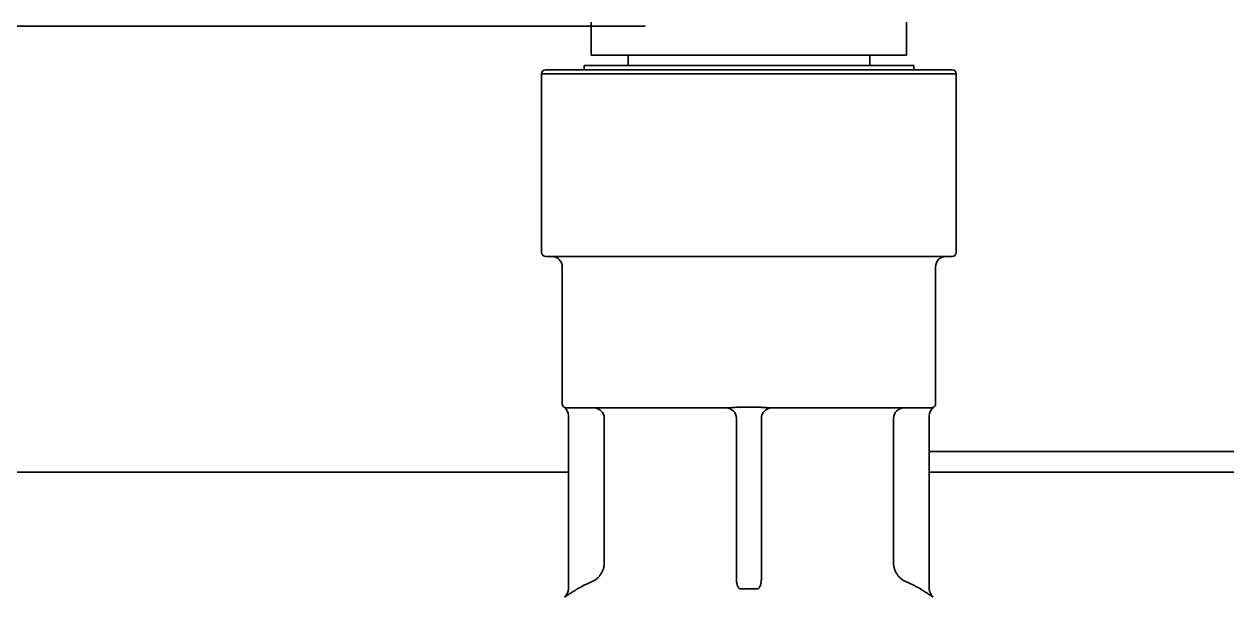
# Model space of a CAD drawing. Extents: x 5819 to 10669, y -850 to 3566.
# Drawn here: x 8625.2 to 8683.2, y 2422.5 to 2450.1 of the extents above; entities that cross this region are included whole.
import ezdxf

# ---------------------------------------------------------------- set-up
doc = ezdxf.new("R2010")
doc.units = 0
doc.header["$LTSCALE"] = 5
doc.layers.add('1', color=7, linetype='CONTINUOUS', true_color=0xffffff)

msp = doc.modelspace()

# ---------------------------------------------------------------- linework, layer by layer
at = {"layer": '1', "color": 7, "linetype": 'Continuous', "lineweight": 35}
for p, q in [((8652.573, 2450.226), (8652.573, 2448.626)), ((8667.773, 2448.626), (8667.773, 2450.226)), ((8655.173, 2450.026), (8622.422, 2450.026)), ((8652.573, 2448.626), (8652.583, 2448.626)), ((8652.583, 2448.626), (8667.773, 2448.626)), ((8654.348, 2448.626), (8654.348, 2448.126)), ((8665.998, 2448.126), (8665.998, 2448.626)), ((8669.973, 2447.926), (8650.373, 2447.926)), ((8668.123, 2448.126), (8652.223, 2448.126)), ((8652.223, 2448.126), (8652.223, 2447.926)), ((8668.123, 2447.926), (8668.123, 2448.126)), ((8660.173, 2447.726), (8650.173, 2447.726)), ((8650.173, 2447.726), (8650.173, 2439.126)), ((8670.173, 2447.726), (8660.173, 2447.726)), ((8670.173, 2439.126), (8670.173, 2447.726)), ((8650.373, 2438.926), (8660.173, 2438.926)), ((8660.173, 2438.926), (8669.973, 2438.926)), ((8651.173, 2438.426), (8651.173, 2431.826)), ((8669.173, 2431.826), (8669.173, 2438.426)), ((8651.259, 2431.662), (8651.268, 2431.662)), ((8659.117, 2431.626), (8651.436, 2431.626)), ((8659.753, 2431.662), (8660.592, 2431.662)), ((8668.909, 2431.626), (8661.228, 2431.626)), ((8669.077, 2431.662), (8669.087, 2431.662)), ((8651.473, 2431.252), (8651.473, 2422.91)), ((8651.482, 2431.252), (8651.473, 2431.252)), ((8653.198, 2431.126), (8653.198, 2424.168)), ((8659.573, 2431.126), (8659.573, 2423.353)), ((8660.773, 2423.353), (8660.773, 2431.126)), ((8667.148, 2431.126), (8667.148, 2424.168)), ((8668.873, 2422.91), (8668.873, 2431.252)), ((9231.073, 2429.526), (8668.873, 2429.526)), ((8651.473, 2428.526), (8611.974, 2428.526)), ((8695.467, 2428.526), (8668.873, 2428.526)), ((8659.763, 2422.91), (8660.582, 2422.91)), ((8651.296, 2422.52), (8651.286, 2422.52))]:
    msp.add_line(p, q, dxfattribs=at)
for centre, radius, start, end in [((8650.373, 2447.726), 0.2, 90, 180), ((8669.973, 2447.726), 0.2, 0, 90), ((8650.373, 2439.126), 0.2, 180, 270), ((8669.973, 2439.126), 0.2, 270, 0), ((8650.673, 2438.426), 0.5, 0, 90), ((8669.673, 2438.426), 0.5, 90, 180), ((8651.373, 2431.826), 0.2, 180, 235.1501), ((8650.973, 2431.252), 0.5, 0, 55.1501), ((8659.073, 2431.126), 0.5, 0, 90), ((8661.273, 2431.126), 0.5, 90, 180), ((8669.373, 2431.252), 0.5, 124.8499, 180), ((8668.973, 2431.826), 0.2, 304.8499, 0), ((8650.973, 2422.91), 0.5, 308.84919, 0), ((8669.373, 2422.91), 0.5, 180, 231.15081)]:
    msp.add_arc(centre, radius, start, end, dxfattribs=at)
msp.add_ellipse((8652.703, 2431.126), major_axis=(0, 0.5), ratio=0.98933, start_param=-1.570796, end_param=0, dxfattribs=at)
at = {"layer": '1', "color": 7, "linetype": 'Continuous', "lineweight": 35, "extrusion": (0, 0, -1)}
msp.add_ellipse((8667.642, 2431.126), major_axis=(0, 0.5), ratio=0.98933, start_param=-1.570796, end_param=0, dxfattribs=at)
at = {"layer": '1', "color": 7, "linetype": 'Continuous', "lineweight": 35}
for points, knots in [([(8651.268, 2431.662), (8651.271, 2431.662), (8651.276, 2431.661), (8651.291, 2431.656), (8651.301, 2431.652), (8651.32, 2431.646), (8651.327, 2431.644), (8651.343, 2431.639), (8651.351, 2431.637), (8651.371, 2431.633), (8651.382, 2431.631), (8651.4, 2431.628), (8651.407, 2431.627), (8651.421, 2431.626), (8651.428, 2431.626), (8651.436, 2431.626)], [0, 0, 0, 0, 0.25, 0.25, 0.5, 0.5, 0.625, 0.625, 0.75, 0.75, 0.875, 0.875, 0.9375, 0.9375, 1, 1, 1, 1]), ([(8659.117, 2431.626), (8659.129, 2431.626), (8659.141, 2431.626), (8659.165, 2431.627), (8659.177, 2431.628), (8659.214, 2431.631), (8659.24, 2431.633), (8659.292, 2431.637), (8659.318, 2431.639), (8659.371, 2431.644), (8659.398, 2431.646), (8659.479, 2431.652), (8659.533, 2431.656), (8659.642, 2431.661), (8659.698, 2431.662), (8659.753, 2431.662)], [0, 0, 0, 0, 0.0625, 0.0625, 0.125, 0.125, 0.25, 0.25, 0.375, 0.375, 0.5, 0.5, 0.75, 0.75, 1, 1, 1, 1]), ([(8660.592, 2431.662), (8660.648, 2431.662), (8660.703, 2431.661), (8660.786, 2431.657), (8660.813, 2431.655), (8660.867, 2431.652), (8660.895, 2431.65), (8660.948, 2431.646), (8660.975, 2431.644), (8661.028, 2431.639), (8661.055, 2431.637), (8661.106, 2431.633), (8661.132, 2431.631), (8661.169, 2431.628), (8661.181, 2431.627), (8661.205, 2431.626), (8661.217, 2431.626), (8661.228, 2431.626)], [0, 0, 0, 0, 0.25, 0.25, 0.375, 0.375, 0.5, 0.5, 0.625, 0.625, 0.75, 0.75, 0.875, 0.875, 0.9375, 0.9375, 1, 1, 1, 1]), ([(8668.909, 2431.626), (8668.918, 2431.626), (8668.925, 2431.626), (8668.939, 2431.627), (8668.946, 2431.628), (8668.964, 2431.631), (8668.975, 2431.633), (8668.994, 2431.637), (8669.003, 2431.639), (8669.019, 2431.644), (8669.026, 2431.646), (8669.045, 2431.652), (8669.055, 2431.656), (8669.07, 2431.661), (8669.075, 2431.662), (8669.077, 2431.662)], [0, 0, 0, 0, 0.0625, 0.0625, 0.125, 0.125, 0.25, 0.25, 0.375, 0.375, 0.5, 0.5, 0.75, 0.75, 1, 1, 1, 1]), ([(8653.198, 2424.168), (8653.198, 2424.118), (8653.194, 2424.069), (8653.184, 2423.996), (8653.179, 2423.972), (8653.168, 2423.924), (8653.156, 2423.876), (8653.14, 2423.83), (8653.122, 2423.784), (8653.112, 2423.761), (8653.08, 2423.695), (8653.056, 2423.652), (8653.016, 2423.592), (8652.994, 2423.562), (8652.971, 2423.533), (8652.955, 2423.514), (8652.947, 2423.505), (8652.906, 2423.46), (8652.835, 2423.392), (8652.756, 2423.336), (8652.692, 2423.298), (8652.671, 2423.286), (8652.627, 2423.264), (8652.604, 2423.254), (8652.582, 2423.244)], [0, 0, 0, 0, 0.125, 0.125, 0.1875, 0.1875, 0.25, 0.3125, 0.3125, 0.375, 0.375, 0.5, 0.5, 0.5625, 0.59375, 0.59375, 0.625, 0.625, 0.75, 0.875, 0.875, 0.9375, 0.9375, 1, 1, 1, 1]), ([(8667.148, 2424.168), (8667.148, 2424.118), (8667.151, 2424.069), (8667.162, 2423.996), (8667.167, 2423.972), (8667.178, 2423.924), (8667.19, 2423.876), (8667.206, 2423.83), (8667.224, 2423.784), (8667.234, 2423.761), (8667.265, 2423.695), (8667.289, 2423.652), (8667.33, 2423.592), (8667.351, 2423.562), (8667.375, 2423.533), (8667.39, 2423.514), (8667.399, 2423.505), (8667.44, 2423.46), (8667.51, 2423.392), (8667.59, 2423.336), (8667.653, 2423.298), (8667.675, 2423.286), (8667.719, 2423.264), (8667.741, 2423.254), (8667.764, 2423.244)], [0, 0, 0, 0, 0.125, 0.125, 0.1875, 0.1875, 0.25, 0.3125, 0.3125, 0.375, 0.375, 0.5, 0.5, 0.5625, 0.59375, 0.59375, 0.625, 0.625, 0.75, 0.875, 0.875, 0.9375, 0.9375, 1, 1, 1, 1]), ([(8651.936, 2422.923), (8651.896, 2422.9), (8651.857, 2422.877), (8651.8, 2422.842), (8651.781, 2422.83), (8651.753, 2422.813), (8651.744, 2422.807), (8651.725, 2422.795), (8651.716, 2422.789), (8651.67, 2422.761), (8651.635, 2422.738), (8651.585, 2422.706), (8651.569, 2422.695), (8651.545, 2422.68), (8651.537, 2422.675), (8651.522, 2422.664), (8651.514, 2422.659), (8651.477, 2422.635), (8651.449, 2422.617), (8651.413, 2422.592), (8651.401, 2422.585), (8651.385, 2422.574), (8651.379, 2422.57), (8651.369, 2422.564), (8651.364, 2422.561), (8651.341, 2422.546), (8651.327, 2422.536), (8651.31, 2422.527), (8651.306, 2422.524), (8651.3, 2422.521), (8651.297, 2422.52), (8651.296, 2422.52)], [0, 0, 0, 0, 0.125, 0.125, 0.1875, 0.1875, 0.21875, 0.21875, 0.25, 0.25, 0.375, 0.375, 0.4375, 0.4375, 0.46875, 0.46875, 0.5, 0.5, 0.625, 0.625, 0.6875, 0.6875, 0.71875, 0.71875, 0.75, 0.75, 0.875, 0.875, 0.9375, 0.9375, 1, 1, 1, 1]), ([(8659.573, 2423.353), (8659.573, 2423.312), (8659.576, 2423.27), (8659.585, 2423.207), (8659.588, 2423.186), (8659.597, 2423.145), (8659.602, 2423.124), (8659.615, 2423.084), (8659.622, 2423.063), (8659.635, 2423.034), (8659.639, 2423.024), (8659.649, 2423.005), (8659.654, 2422.995), (8659.666, 2422.977), (8659.672, 2422.968), (8659.686, 2422.951), (8659.693, 2422.943), (8659.706, 2422.932), (8659.71, 2422.928), (8659.72, 2422.922), (8659.725, 2422.919), (8659.735, 2422.915), (8659.741, 2422.913), (8659.752, 2422.91), (8659.758, 2422.91), (8659.763, 2422.91)], [0, 0, 0, 0, 0.25, 0.25, 0.375, 0.375, 0.5, 0.5, 0.625, 0.625, 0.6875, 0.6875, 0.75, 0.75, 0.8125, 0.8125, 0.875, 0.875, 0.90625, 0.90625, 0.9375, 0.9375, 0.96875, 0.96875, 1, 1, 1, 1]), ([(8660.582, 2422.91), (8660.588, 2422.91), (8660.594, 2422.91), (8660.605, 2422.913), (8660.611, 2422.915), (8660.621, 2422.919), (8660.626, 2422.922), (8660.635, 2422.928), (8660.64, 2422.932), (8660.652, 2422.943), (8660.66, 2422.951), (8660.674, 2422.968), (8660.68, 2422.977), (8660.698, 2423.005), (8660.707, 2423.024), (8660.724, 2423.064), (8660.731, 2423.084), (8660.743, 2423.125), (8660.749, 2423.145), (8660.757, 2423.186), (8660.761, 2423.207), (8660.767, 2423.249), (8660.769, 2423.27), (8660.772, 2423.311), (8660.773, 2423.332), (8660.773, 2423.353)], [0, 0, 0, 0, 0.03125, 0.03125, 0.0625, 0.0625, 0.09375, 0.09375, 0.125, 0.125, 0.1875, 0.1875, 0.25, 0.25, 0.375, 0.375, 0.5, 0.5, 0.625, 0.625, 0.75, 0.75, 0.875, 0.875, 1, 1, 1, 1]), ([(8668.41, 2422.923), (8668.45, 2422.9), (8668.488, 2422.877), (8668.546, 2422.842), (8668.565, 2422.83), (8668.593, 2422.813), (8668.602, 2422.807), (8668.621, 2422.795), (8668.63, 2422.789), (8668.676, 2422.761), (8668.711, 2422.738), (8668.761, 2422.706), (8668.777, 2422.695), (8668.801, 2422.68), (8668.809, 2422.675), (8668.824, 2422.664), (8668.832, 2422.659), (8668.869, 2422.635), (8668.896, 2422.617), (8668.933, 2422.592), (8668.945, 2422.585), (8668.961, 2422.574), (8668.966, 2422.57), (8668.976, 2422.564), (8668.981, 2422.561), (8669.004, 2422.546), (8669.019, 2422.536), (8669.035, 2422.527), (8669.04, 2422.524), (8669.046, 2422.521), (8669.048, 2422.52), (8669.049, 2422.52)], [0, 0, 0, 0, 0.125, 0.125, 0.1875, 0.1875, 0.21875, 0.21875, 0.25, 0.25, 0.375, 0.375, 0.4375, 0.4375, 0.46875, 0.46875, 0.5, 0.5, 0.625, 0.625, 0.6875, 0.6875, 0.71875, 0.71875, 0.75, 0.75, 0.875, 0.875, 0.9375, 0.9375, 1, 1, 1, 1])]:
    msp.add_open_spline(points, degree=3, knots=knots, dxfattribs=at)
for points in [[(8652.582, 2423.244), (8652.359, 2423.153), (8652.143, 2423.046), (8651.936, 2422.923)], [(8667.764, 2423.244), (8667.987, 2423.153), (8668.202, 2423.046), (8668.41, 2422.923)]]:
    msp.add_open_spline(points, degree=3, dxfattribs=at)

doc.saveas('drawing.dxf')
